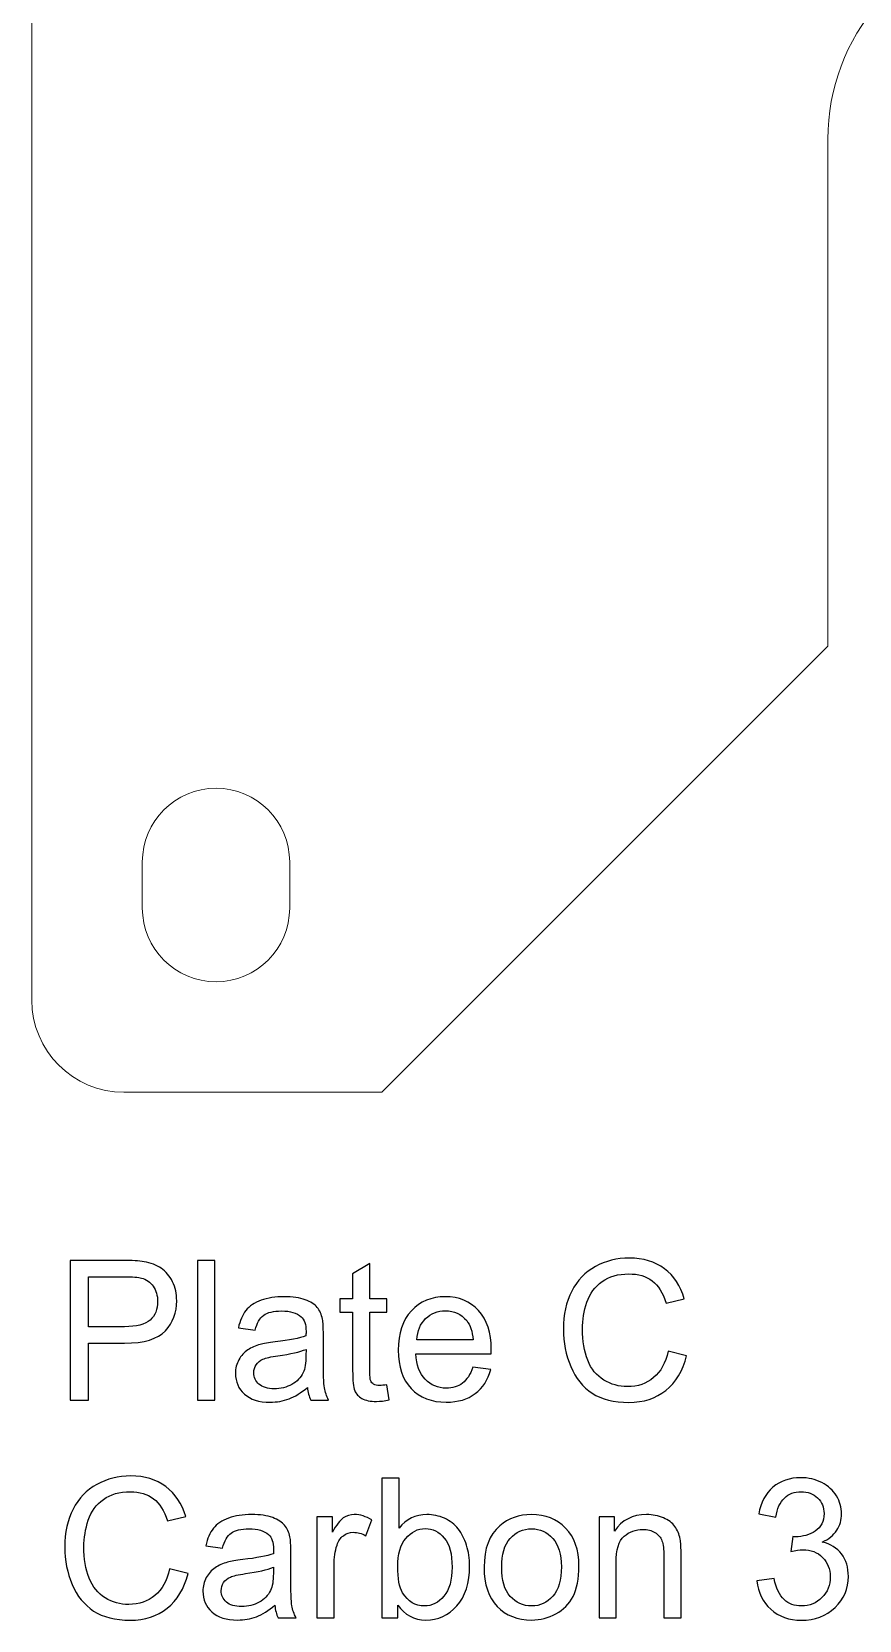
# Model space of a CAD drawing. Header units: millimetres. Extents: x -182 to 182, y -145 to 145.
# Drawn here: x -181.69 to -163.72, y -144.33 to -109.84 of the extents above; entities that cross this region are included whole.
import ezdxf

# ---------------------------------------------------------------- set-up
doc = ezdxf.new("R2010")
doc.units = ezdxf.units.MM
doc.header["$MEASUREMENT"] = 0
doc.layers.add('layer 1', color=7, linetype='Continuous')

msp = doc.modelspace()

# ---------------------------------------------------------------- linework, layer by layer
at = {"layer": 'layer 1', "color": 7, "lineweight": 9}
for points, knots in [([(-143.6871, -40.4787), (-143.6871, -70.6088), (-143.6871, -100.7388), (-143.6871, -130.8689), (-143.6871, -130.8689), (-143.6871, -131.9689), (-144.5871, -132.8689), (-145.6871, -132.8689), (-145.6871, -132.8689), (-145.6871, -132.8689), (-151.2871, -132.8689), (-151.2871, -132.8689), (-151.2871, -132.8689), (-151.2871, -132.8689), (-155.4037, -128.7523), (-155.4037, -128.7523), (-155.4037, -128.7523), (-155.4037, -128.7523), (-155.4037, -112.1743), (-155.4037, -112.1743), (-155.4037, -112.1743), (-155.4037, -112.1743), (-155.4041, -112.1743), (-155.4041, -112.1743), (-155.4041, -112.1743), (-155.4044, -111.9676), (-155.4185, -111.7586), (-155.4481, -111.5481), (-155.4481, -111.5481), (-155.7939, -109.0874), (-158.0691, -107.3728), (-160.5298, -107.7187), (-160.5298, -107.7187), (-162.78, -108.0349), (-164.4059, -109.9648), (-164.4032, -112.1743), (-164.4032, -112.1743), (-164.4032, -112.1743), (-164.4037, -112.1743), (-164.4037, -112.1743), (-164.4037, -112.1743), (-164.4037, -112.1743), (-164.4037, -123.1855), (-164.4037, -123.1855), (-164.4037, -123.1855), (-164.4037, -123.1855), (-174.0871, -132.8689), (-174.0871, -132.8689), (-174.0871, -132.8689), (-174.0871, -132.8689), (-179.6871, -132.8689), (-179.6871, -132.8689), (-179.6871, -132.8689), (-180.7871, -132.8689), (-181.6871, -131.9689), (-181.6871, -130.8689), (-181.6871, -130.8689), (-181.6871, -94.2441), (-181.6871, -57.6193), (-181.6871, -20.9945), (-181.6871, -20.9945), (-181.6871, -20.9945), (-178.086, -17.3934), (-178.086, -17.3934), (-178.086, -17.3934), (-177.7258, -17.0331), (-177.3312, -16.7072), (-176.9079, -16.4206), (-176.9079, -16.4206), (-175.9482, -17.3245), (-174.6019, -17.8007), (-173.1948, -17.603), (-173.1948, -17.603), (-171.7871, -17.4051), (-170.624, -16.5757), (-169.9507, -15.4415), (-169.9507, -15.4415), (-168.7384, -15.8361), (-167.6532, -16.5126), (-166.7724, -17.3934), (-166.7724, -17.3934), (-166.7724, -17.3934), (-143.6871, -40.4787), (-143.6871, -40.4787)], [0, 0, 0, 0, 0.0454545, 0.0454545, 0.0454545, 0.0454545, 0.0909091, 0.0909091, 0.0909091, 0.0909091, 0.1363636, 0.1363636, 0.1363636, 0.1363636, 0.1818182, 0.1818182, 0.1818182, 0.1818182, 0.2272727, 0.2272727, 0.2272727, 0.2272727, 0.2727273, 0.2727273, 0.2727273, 0.2727273, 0.3181818, 0.3181818, 0.3181818, 0.3181818, 0.3636364, 0.3636364, 0.3636364, 0.3636364, 0.4090909, 0.4090909, 0.4090909, 0.4090909, 0.4545455, 0.4545455, 0.4545455, 0.4545455, 0.5, 0.5, 0.5, 0.5, 0.5454545, 0.5454545, 0.5454545, 0.5454545, 0.5909091, 0.5909091, 0.5909091, 0.5909091, 0.6363636, 0.6363636, 0.6363636, 0.6363636, 0.6818182, 0.6818182, 0.6818182, 0.6818182, 0.7272727, 0.7272727, 0.7272727, 0.7272727, 0.7727273, 0.7727273, 0.7727273, 0.7727273, 0.8181818, 0.8181818, 0.8181818, 0.8181818, 0.8636364, 0.8636364, 0.8636364, 0.8636364, 0.9090909, 0.9090909, 0.9090909, 0.9090909, 1, 1, 1, 1]), ([(-177.6871, -126.2689), (-176.8035, -126.2689), (-176.0871, -126.9853), (-176.0871, -127.8689), (-176.0871, -127.8689), (-176.0871, -127.8689), (-176.0871, -127.8771), (-176.0871, -127.8771), (-176.0871, -127.8771), (-176.0871, -127.8771), (-176.0871, -128.8607), (-176.0871, -128.8607), (-176.0871, -128.8607), (-176.0871, -128.8607), (-176.0871, -128.8689), (-176.0871, -128.8689), (-176.0871, -128.8689), (-176.0871, -129.7525), (-176.8035, -130.4689), (-177.6871, -130.4689), (-177.6871, -130.4689), (-178.5707, -130.4689), (-179.2871, -129.7525), (-179.2871, -128.8689), (-179.2871, -128.8689), (-179.2871, -128.8689), (-179.2871, -128.8607), (-179.2871, -128.8607), (-179.2871, -128.8607), (-179.2871, -128.8607), (-179.2871, -127.8771), (-179.2871, -127.8771), (-179.2871, -127.8771), (-179.2871, -127.8771), (-179.2871, -127.8689), (-179.2871, -127.8689), (-179.2871, -127.8689), (-179.2871, -126.9853), (-178.5707, -126.2689), (-177.6871, -126.2689)], [0, 0, 0, 0, 0.0909091, 0.0909091, 0.0909091, 0.0909091, 0.1818182, 0.1818182, 0.1818182, 0.1818182, 0.2727273, 0.2727273, 0.2727273, 0.2727273, 0.3636364, 0.3636364, 0.3636364, 0.3636364, 0.4545455, 0.4545455, 0.4545455, 0.4545455, 0.5454545, 0.5454545, 0.5454545, 0.5454545, 0.6363636, 0.6363636, 0.6363636, 0.6363636, 0.7272727, 0.7272727, 0.7272727, 0.7272727, 0.8181818, 0.8181818, 0.8181818, 0.8181818, 1, 1, 1, 1])]:
    msp.add_open_spline(points, degree=3, knots=knots, dxfattribs=at)
at = {"layer": 'layer 1', "color": 242}
for points, knots in [([(-180.8557, -139.5507), (-180.8557, -139.5507), (-180.8557, -136.5197), (-180.8557, -136.5197), (-180.8557, -136.5197), (-180.8557, -136.5197), (-179.7113, -136.5197), (-179.7113, -136.5197), (-179.7113, -136.5197), (-179.5103, -136.5197), (-179.3564, -136.5295), (-179.2499, -136.5486), (-179.2499, -136.5486), (-179.101, -136.5733), (-178.9762, -136.6206), (-178.8753, -136.6897), (-178.8753, -136.6897), (-178.7744, -136.7595), (-178.6932, -136.8569), (-178.6318, -136.9818), (-178.6318, -136.9818), (-178.5705, -137.1067), (-178.5401, -137.2443), (-178.5401, -137.3945), (-178.5401, -137.3945), (-178.5401, -137.6514), (-178.622, -137.8694), (-178.7864, -138.0472), (-178.7864, -138.0472), (-178.95, -138.2257), (-179.2471, -138.3146), (-179.6761, -138.3146), (-179.6761, -138.3146), (-179.6761, -138.3146), (-180.4536, -138.3146), (-180.4536, -138.3146), (-180.4536, -138.3146), (-180.4536, -138.3146), (-180.4536, -139.5507), (-180.4536, -139.5507), (-180.4536, -139.5507), (-180.4536, -139.5507), (-180.8557, -139.5507), (-180.8557, -139.5507)], [0, 0, 0, 0, 0.0833333, 0.0833333, 0.0833333, 0.0833333, 0.1666667, 0.1666667, 0.1666667, 0.1666667, 0.25, 0.25, 0.25, 0.25, 0.3333333, 0.3333333, 0.3333333, 0.3333333, 0.4166667, 0.4166667, 0.4166667, 0.4166667, 0.5, 0.5, 0.5, 0.5, 0.5833333, 0.5833333, 0.5833333, 0.5833333, 0.6666667, 0.6666667, 0.6666667, 0.6666667, 0.75, 0.75, 0.75, 0.75, 0.8333333, 0.8333333, 0.8333333, 0.8333333, 1, 1, 1, 1]), ([(-178.0872, -139.5507), (-178.0872, -139.5507), (-178.0872, -136.5197), (-178.0872, -136.5197), (-178.0872, -136.5197), (-178.0872, -136.5197), (-177.7146, -136.5197), (-177.7146, -136.5197), (-177.7146, -136.5197), (-177.7146, -136.5197), (-177.7146, -139.5507), (-177.7146, -139.5507), (-177.7146, -139.5507), (-177.7146, -139.5507), (-178.0872, -139.5507), (-178.0872, -139.5507)], [0, 0, 0, 0, 0.2, 0.2, 0.2, 0.2, 0.4, 0.4, 0.4, 0.4, 0.6, 0.6, 0.6, 0.6, 1, 1, 1, 1]), ([(-167.8715, -138.4874), (-167.8715, -138.4874), (-167.4693, -138.589), (-167.4693, -138.589), (-167.4693, -138.589), (-167.5532, -138.9185), (-167.7042, -139.169), (-167.9223, -139.3419), (-167.9223, -139.3419), (-168.1403, -139.5147), (-168.407, -139.6015), (-168.7223, -139.6015), (-168.7223, -139.6015), (-169.0483, -139.6015), (-169.3136, -139.5352), (-169.5182, -139.4018), (-169.5182, -139.4018), (-169.7228, -139.2692), (-169.878, -139.0766), (-169.9846, -138.8247), (-169.9846, -138.8247), (-170.0911, -138.5721), (-170.1447, -138.3019), (-170.1447, -138.0126), (-170.1447, -138.0126), (-170.1447, -137.6972), (-170.0848, -137.4221), (-169.9641, -137.1871), (-169.9641, -137.1871), (-169.8435, -136.9522), (-169.672, -136.7737), (-169.4498, -136.6516), (-169.4498, -136.6516), (-169.2275, -136.5295), (-168.9827, -136.4689), (-168.716, -136.4689), (-168.716, -136.4689), (-168.4126, -136.4689), (-168.1579, -136.5458), (-167.9519, -136.7003), (-167.9519, -136.7003), (-167.7452, -136.8548), (-167.6012, -137.0714), (-167.5201, -137.3508), (-167.5201, -137.3508), (-167.5201, -137.3508), (-167.9138, -137.4439), (-167.9138, -137.4439), (-167.9138, -137.4439), (-167.9836, -137.2238), (-168.0859, -137.0629), (-168.2193, -136.9627), (-168.2193, -136.9627), (-168.3526, -136.8618), (-168.5206, -136.8118), (-168.7231, -136.8118), (-168.7231, -136.8118), (-168.9552, -136.8118), (-169.1499, -136.8675), (-169.3058, -136.979), (-169.3058, -136.979), (-169.4618, -137.0904), (-169.5718, -137.2407), (-169.6346, -137.4284), (-169.6346, -137.4284), (-169.6981, -137.6168), (-169.7299, -137.8108), (-169.7299, -138.0105), (-169.7299, -138.0105), (-169.7299, -138.268), (-169.6925, -138.4931), (-169.6177, -138.685), (-169.6177, -138.685), (-169.5429, -138.8776), (-169.4265, -139.0208), (-169.2684, -139.1161), (-169.2684, -139.1161), (-169.1104, -139.2113), (-168.9397, -139.2586), (-168.7555, -139.2586), (-168.7555, -139.2586), (-168.5311, -139.2586), (-168.3421, -139.1937), (-168.1868, -139.0646), (-168.1868, -139.0646), (-168.0316, -138.9348), (-167.9265, -138.7428), (-167.8715, -138.4874)], [0, 0, 0, 0, 0.0434783, 0.0434783, 0.0434783, 0.0434783, 0.0869565, 0.0869565, 0.0869565, 0.0869565, 0.1304348, 0.1304348, 0.1304348, 0.1304348, 0.173913, 0.173913, 0.173913, 0.173913, 0.2173913, 0.2173913, 0.2173913, 0.2173913, 0.2608696, 0.2608696, 0.2608696, 0.2608696, 0.3043478, 0.3043478, 0.3043478, 0.3043478, 0.3478261, 0.3478261, 0.3478261, 0.3478261, 0.3913043, 0.3913043, 0.3913043, 0.3913043, 0.4347826, 0.4347826, 0.4347826, 0.4347826, 0.4782609, 0.4782609, 0.4782609, 0.4782609, 0.5217391, 0.5217391, 0.5217391, 0.5217391, 0.5652174, 0.5652174, 0.5652174, 0.5652174, 0.6086957, 0.6086957, 0.6086957, 0.6086957, 0.6521739, 0.6521739, 0.6521739, 0.6521739, 0.6956522, 0.6956522, 0.6956522, 0.6956522, 0.7391304, 0.7391304, 0.7391304, 0.7391304, 0.7826087, 0.7826087, 0.7826087, 0.7826087, 0.826087, 0.826087, 0.826087, 0.826087, 0.8695652, 0.8695652, 0.8695652, 0.8695652, 0.9130435, 0.9130435, 0.9130435, 0.9130435, 1, 1, 1, 1]), ([(-180.4536, -137.959), (-180.4536, -137.959), (-179.6704, -137.959), (-179.6704, -137.959), (-179.6704, -137.959), (-179.4108, -137.959), (-179.2273, -137.911), (-179.118, -137.8143), (-179.118, -137.8143), (-179.0093, -137.7177), (-178.955, -137.5822), (-178.955, -137.4065), (-178.955, -137.4065), (-178.955, -137.2802), (-178.9867, -137.1716), (-179.0509, -137.0813), (-179.0509, -137.0813), (-179.1151, -136.991), (-179.1998, -136.931), (-179.3042, -136.9021), (-179.3042, -136.9021), (-179.372, -136.8844), (-179.4968, -136.8753), (-179.6782, -136.8753), (-179.6782, -136.8753), (-179.6782, -136.8753), (-180.4536, -136.8753), (-180.4536, -136.8753), (-180.4536, -136.8753), (-180.4536, -136.8753), (-180.4536, -137.959), (-180.4536, -137.959)], [0, 0, 0, 0, 0.1111111, 0.1111111, 0.1111111, 0.1111111, 0.2222222, 0.2222222, 0.2222222, 0.2222222, 0.3333333, 0.3333333, 0.3333333, 0.3333333, 0.4444444, 0.4444444, 0.4444444, 0.4444444, 0.5555556, 0.5555556, 0.5555556, 0.5555556, 0.6666667, 0.6666667, 0.6666667, 0.6666667, 0.7777778, 0.7777778, 0.7777778, 0.7777778, 1, 1, 1, 1]), ([(-173.9752, -139.2184), (-173.9752, -139.2184), (-173.9244, -139.5472), (-173.9244, -139.5472), (-173.9244, -139.5472), (-174.0289, -139.569), (-174.1227, -139.5803), (-174.2045, -139.5803), (-174.2045, -139.5803), (-174.3393, -139.5803), (-174.4437, -139.5592), (-174.5185, -139.5161), (-174.5185, -139.5161), (-174.5926, -139.4731), (-174.6448, -139.4174), (-174.6751, -139.3475), (-174.6751, -139.3475), (-174.7055, -139.2777), (-174.7203, -139.1309), (-174.7203, -138.9072), (-174.7203, -138.9072), (-174.7203, -138.9072), (-174.7203, -137.6415), (-174.7203, -137.6415), (-174.7203, -137.6415), (-174.7203, -137.6415), (-174.9955, -137.6415), (-174.9955, -137.6415), (-174.9955, -137.6415), (-174.9955, -137.6415), (-174.9955, -137.3536), (-174.9955, -137.3536), (-174.9955, -137.3536), (-174.9955, -137.3536), (-174.7203, -137.3536), (-174.7203, -137.3536), (-174.7203, -137.3536), (-174.7203, -137.3536), (-174.7203, -136.8103), (-174.7203, -136.8103), (-174.7203, -136.8103), (-174.7203, -136.8103), (-174.3478, -136.5867), (-174.3478, -136.5867), (-174.3478, -136.5867), (-174.3478, -136.5867), (-174.3478, -137.3536), (-174.3478, -137.3536), (-174.3478, -137.3536), (-174.3478, -137.3536), (-173.9752, -137.3536), (-173.9752, -137.3536), (-173.9752, -137.3536), (-173.9752, -137.3536), (-173.9752, -137.6415), (-173.9752, -137.6415), (-173.9752, -137.6415), (-173.9752, -137.6415), (-174.3478, -137.6415), (-174.3478, -137.6415), (-174.3478, -137.6415), (-174.3478, -137.6415), (-174.3478, -138.9284), (-174.3478, -138.9284), (-174.3478, -138.9284), (-174.3478, -139.0349), (-174.3414, -139.1034), (-174.328, -139.1337), (-174.328, -139.1337), (-174.3153, -139.1641), (-174.2942, -139.188), (-174.2645, -139.2064), (-174.2645, -139.2064), (-174.2349, -139.224), (-174.1926, -139.2332), (-174.1375, -139.2332), (-174.1375, -139.2332), (-174.0966, -139.2332), (-174.0423, -139.2283), (-173.9752, -139.2184)], [0, 0, 0, 0, 0.047619, 0.047619, 0.047619, 0.047619, 0.0952381, 0.0952381, 0.0952381, 0.0952381, 0.1428571, 0.1428571, 0.1428571, 0.1428571, 0.1904762, 0.1904762, 0.1904762, 0.1904762, 0.2380952, 0.2380952, 0.2380952, 0.2380952, 0.2857143, 0.2857143, 0.2857143, 0.2857143, 0.3333333, 0.3333333, 0.3333333, 0.3333333, 0.3809524, 0.3809524, 0.3809524, 0.3809524, 0.4285714, 0.4285714, 0.4285714, 0.4285714, 0.4761905, 0.4761905, 0.4761905, 0.4761905, 0.5238095, 0.5238095, 0.5238095, 0.5238095, 0.5714286, 0.5714286, 0.5714286, 0.5714286, 0.6190476, 0.6190476, 0.6190476, 0.6190476, 0.6666667, 0.6666667, 0.6666667, 0.6666667, 0.7142857, 0.7142857, 0.7142857, 0.7142857, 0.7619048, 0.7619048, 0.7619048, 0.7619048, 0.8095238, 0.8095238, 0.8095238, 0.8095238, 0.8571429, 0.8571429, 0.8571429, 0.8571429, 0.9047619, 0.9047619, 0.9047619, 0.9047619, 1, 1, 1, 1]), ([(-175.7031, -139.2755), (-175.8414, -139.3934), (-175.9748, -139.4759), (-176.1025, -139.5246), (-176.1025, -139.5246), (-176.2302, -139.5733), (-176.367, -139.5973), (-176.5138, -139.5973), (-176.5138, -139.5973), (-176.7551, -139.5973), (-176.9406, -139.5387), (-177.0705, -139.4209), (-177.0705, -139.4209), (-177.2003, -139.3038), (-177.2652, -139.1535), (-177.2652, -138.9707), (-177.2652, -138.9707), (-177.2652, -138.8635), (-177.2405, -138.7654), (-177.1918, -138.6765), (-177.1918, -138.6765), (-177.1424, -138.5876), (-177.0782, -138.5171), (-176.9992, -138.4634), (-176.9992, -138.4634), (-176.9195, -138.4098), (-176.8306, -138.3689), (-176.7311, -138.3414), (-176.7311, -138.3414), (-176.6577, -138.3223), (-176.547, -138.304), (-176.3995, -138.2856), (-176.3995, -138.2856), (-176.0989, -138.2504), (-175.8767, -138.2073), (-175.7349, -138.1579), (-175.7349, -138.1579), (-175.7335, -138.1071), (-175.7327, -138.0747), (-175.7327, -138.0613), (-175.7327, -138.0613), (-175.7327, -137.9103), (-175.768, -137.8038), (-175.8386, -137.7417), (-175.8386, -137.7417), (-175.9338, -137.6577), (-176.0756, -137.6161), (-176.2633, -137.6161), (-176.2633, -137.6161), (-176.439, -137.6161), (-176.5688, -137.6471), (-176.6521, -137.7085), (-176.6521, -137.7085), (-176.736, -137.7699), (-176.7974, -137.8785), (-176.8376, -138.0352), (-176.8376, -138.0352), (-176.8376, -138.0352), (-177.2017, -137.9844), (-177.2017, -137.9844), (-177.2017, -137.9844), (-177.1685, -137.8285), (-177.1142, -137.7022), (-177.038, -137.6062), (-177.038, -137.6062), (-176.9618, -137.5102), (-176.8517, -137.4369), (-176.7078, -137.3847), (-176.7078, -137.3847), (-176.5646, -137.3332), (-176.3974, -137.3071), (-176.2083, -137.3071), (-176.2083, -137.3071), (-176.0206, -137.3071), (-175.8675, -137.3289), (-175.7497, -137.3734), (-175.7497, -137.3734), (-175.6326, -137.4178), (-175.5458, -137.4729), (-175.4907, -137.5399), (-175.4907, -137.5399), (-175.4357, -137.6069), (-175.3969, -137.6916), (-175.3743, -137.7939), (-175.3743, -137.7939), (-175.3623, -137.8574), (-175.356, -137.9717), (-175.356, -138.1361), (-175.356, -138.1361), (-175.356, -138.1361), (-175.356, -138.63), (-175.356, -138.63), (-175.356, -138.63), (-175.356, -138.975), (-175.3482, -139.193), (-175.3327, -139.2854), (-175.3327, -139.2854), (-175.3179, -139.3778), (-175.2868, -139.466), (-175.2417, -139.5507), (-175.2417, -139.5507), (-175.2417, -139.5507), (-175.6311, -139.5507), (-175.6311, -139.5507), (-175.6311, -139.5507), (-175.6685, -139.4724), (-175.6925, -139.3807), (-175.7031, -139.2755)], [0, 0, 0, 0, 0.0357143, 0.0357143, 0.0357143, 0.0357143, 0.0714286, 0.0714286, 0.0714286, 0.0714286, 0.1071429, 0.1071429, 0.1071429, 0.1071429, 0.1428571, 0.1428571, 0.1428571, 0.1428571, 0.1785714, 0.1785714, 0.1785714, 0.1785714, 0.2142857, 0.2142857, 0.2142857, 0.2142857, 0.25, 0.25, 0.25, 0.25, 0.2857143, 0.2857143, 0.2857143, 0.2857143, 0.3214286, 0.3214286, 0.3214286, 0.3214286, 0.3571429, 0.3571429, 0.3571429, 0.3571429, 0.3928571, 0.3928571, 0.3928571, 0.3928571, 0.4285714, 0.4285714, 0.4285714, 0.4285714, 0.4642857, 0.4642857, 0.4642857, 0.4642857, 0.5, 0.5, 0.5, 0.5, 0.5357143, 0.5357143, 0.5357143, 0.5357143, 0.5714286, 0.5714286, 0.5714286, 0.5714286, 0.6071429, 0.6071429, 0.6071429, 0.6071429, 0.6428571, 0.6428571, 0.6428571, 0.6428571, 0.6785714, 0.6785714, 0.6785714, 0.6785714, 0.7142857, 0.7142857, 0.7142857, 0.7142857, 0.75, 0.75, 0.75, 0.75, 0.7857143, 0.7857143, 0.7857143, 0.7857143, 0.8214286, 0.8214286, 0.8214286, 0.8214286, 0.8571429, 0.8571429, 0.8571429, 0.8571429, 0.8928571, 0.8928571, 0.8928571, 0.8928571, 0.9285714, 0.9285714, 0.9285714, 0.9285714, 1, 1, 1, 1]), ([(-172.109, -138.8395), (-172.109, -138.8395), (-171.7238, -138.8903), (-171.7238, -138.8903), (-171.7238, -138.8903), (-171.7838, -139.114), (-171.8959, -139.2882), (-172.0596, -139.4117), (-172.0596, -139.4117), (-172.2233, -139.5352), (-172.4322, -139.5973), (-172.6869, -139.5973), (-172.6869, -139.5973), (-173.0072, -139.5973), (-173.2612, -139.4985), (-173.4489, -139.3009), (-173.4489, -139.3009), (-173.6365, -139.1041), (-173.7304, -138.8268), (-173.7304, -138.4705), (-173.7304, -138.4705), (-173.7304, -138.1022), (-173.6358, -137.8158), (-173.446, -137.6126), (-173.446, -137.6126), (-173.2562, -137.4087), (-173.01, -137.3071), (-172.7073, -137.3071), (-172.7073, -137.3071), (-172.4145, -137.3071), (-172.1753, -137.4065), (-171.9898, -137.6062), (-171.9898, -137.6062), (-171.8042, -137.8059), (-171.7111, -138.0867), (-171.7111, -138.4486), (-171.7111, -138.4486), (-171.7111, -138.4705), (-171.7118, -138.5037), (-171.7132, -138.5474), (-171.7132, -138.5474), (-171.7132, -138.5474), (-173.3494, -138.5474), (-173.3494, -138.5474), (-173.3494, -138.5474), (-173.3353, -138.788), (-173.2675, -138.9729), (-173.1448, -139.1006), (-173.1448, -139.1006), (-173.0227, -139.2283), (-172.8696, -139.2925), (-172.6869, -139.2925), (-172.6869, -139.2925), (-172.5507, -139.2925), (-172.4343, -139.2565), (-172.3383, -139.1845), (-172.3383, -139.1845), (-172.2417, -139.1126), (-172.1655, -138.9975), (-172.109, -138.8395)], [0, 0, 0, 0, 0.0625, 0.0625, 0.0625, 0.0625, 0.125, 0.125, 0.125, 0.125, 0.1875, 0.1875, 0.1875, 0.1875, 0.25, 0.25, 0.25, 0.25, 0.3125, 0.3125, 0.3125, 0.3125, 0.375, 0.375, 0.375, 0.375, 0.4375, 0.4375, 0.4375, 0.4375, 0.5, 0.5, 0.5, 0.5, 0.5625, 0.5625, 0.5625, 0.5625, 0.625, 0.625, 0.625, 0.625, 0.6875, 0.6875, 0.6875, 0.6875, 0.75, 0.75, 0.75, 0.75, 0.8125, 0.8125, 0.8125, 0.8125, 0.875, 0.875, 0.875, 0.875, 1, 1, 1, 1]), ([(-173.3282, -138.2426), (-173.3282, -138.2426), (-172.1048, -138.2426), (-172.1048, -138.2426), (-172.1048, -138.2426), (-172.121, -138.0578), (-172.1683, -137.9195), (-172.2452, -137.827), (-172.2452, -137.827), (-172.363, -137.6838), (-172.5168, -137.6118), (-172.7052, -137.6118), (-172.7052, -137.6118), (-172.8759, -137.6118), (-173.0192, -137.669), (-173.1356, -137.7833), (-173.1356, -137.7833), (-173.2513, -137.8976), (-173.3155, -138.0507), (-173.3282, -138.2426)], [0, 0, 0, 0, 0.1666667, 0.1666667, 0.1666667, 0.1666667, 0.3333333, 0.3333333, 0.3333333, 0.3333333, 0.5, 0.5, 0.5, 0.5, 0.6666667, 0.6666667, 0.6666667, 0.6666667, 1, 1, 1, 1]), ([(-175.7327, -138.45), (-175.8682, -138.5051), (-176.0714, -138.5516), (-176.3423, -138.5897), (-176.3423, -138.5897), (-176.4962, -138.6116), (-176.6048, -138.6363), (-176.6683, -138.6638), (-176.6683, -138.6638), (-176.7318, -138.6913), (-176.7805, -138.7316), (-176.8151, -138.7838), (-176.8151, -138.7838), (-176.8496, -138.8367), (-176.8673, -138.8952), (-176.8673, -138.9602), (-176.8673, -138.9602), (-176.8673, -139.0582), (-176.8299, -139.1408), (-176.7544, -139.2064), (-176.7544, -139.2064), (-176.6789, -139.272), (-176.5688, -139.3052), (-176.4242, -139.3052), (-176.4242, -139.3052), (-176.281, -139.3052), (-176.1533, -139.2741), (-176.0411, -139.2113), (-176.0411, -139.2113), (-175.9296, -139.1492), (-175.847, -139.0639), (-175.7948, -138.9559), (-175.7948, -138.9559), (-175.7546, -138.872), (-175.7349, -138.7485), (-175.7349, -138.5855), (-175.7349, -138.5855), (-175.7349, -138.5855), (-175.7327, -138.45), (-175.7327, -138.45)], [0, 0, 0, 0, 0.0909091, 0.0909091, 0.0909091, 0.0909091, 0.1818182, 0.1818182, 0.1818182, 0.1818182, 0.2727273, 0.2727273, 0.2727273, 0.2727273, 0.3636364, 0.3636364, 0.3636364, 0.3636364, 0.4545455, 0.4545455, 0.4545455, 0.4545455, 0.5454545, 0.5454545, 0.5454545, 0.5454545, 0.6363636, 0.6363636, 0.6363636, 0.6363636, 0.7272727, 0.7272727, 0.7272727, 0.7272727, 0.8181818, 0.8181818, 0.8181818, 0.8181818, 1, 1, 1, 1]), ([(-178.6968, -143.2167), (-178.6968, -143.2167), (-178.2946, -143.3183), (-178.2946, -143.3183), (-178.2946, -143.3183), (-178.3785, -143.6478), (-178.5295, -143.8983), (-178.7476, -144.0712), (-178.7476, -144.0712), (-178.9656, -144.244), (-179.2323, -144.3308), (-179.5476, -144.3308), (-179.5476, -144.3308), (-179.8736, -144.3308), (-180.1389, -144.2645), (-180.3435, -144.1311), (-180.3435, -144.1311), (-180.5481, -143.9985), (-180.7033, -143.8059), (-180.8099, -143.554), (-180.8099, -143.554), (-180.9164, -143.3014), (-180.97, -143.0312), (-180.97, -142.7419), (-180.97, -142.7419), (-180.97, -142.4265), (-180.9101, -142.1514), (-180.7894, -141.9164), (-180.7894, -141.9164), (-180.6688, -141.6815), (-180.4973, -141.503), (-180.2751, -141.3809), (-180.2751, -141.3809), (-180.0528, -141.2588), (-179.808, -141.1982), (-179.5413, -141.1982), (-179.5413, -141.1982), (-179.2379, -141.1982), (-178.9832, -141.2751), (-178.7772, -141.4296), (-178.7772, -141.4296), (-178.5705, -141.5841), (-178.4265, -141.8007), (-178.3454, -142.0801), (-178.3454, -142.0801), (-178.3454, -142.0801), (-178.7391, -142.1732), (-178.7391, -142.1732), (-178.7391, -142.1732), (-178.8089, -141.9531), (-178.9112, -141.7922), (-179.0446, -141.692), (-179.0446, -141.692), (-179.1779, -141.5911), (-179.3459, -141.5411), (-179.5484, -141.5411), (-179.5484, -141.5411), (-179.7805, -141.5411), (-179.9752, -141.5968), (-180.1311, -141.7083), (-180.1311, -141.7083), (-180.2871, -141.8197), (-180.3971, -141.97), (-180.4599, -142.1577), (-180.4599, -142.1577), (-180.5234, -142.3461), (-180.5552, -142.5401), (-180.5552, -142.7398), (-180.5552, -142.7398), (-180.5552, -142.9973), (-180.5178, -143.2224), (-180.443, -143.4143), (-180.443, -143.4143), (-180.3682, -143.6069), (-180.2518, -143.7501), (-180.0937, -143.8454), (-180.0937, -143.8454), (-179.9357, -143.9406), (-179.765, -143.9879), (-179.5808, -143.9879), (-179.5808, -143.9879), (-179.3564, -143.9879), (-179.1674, -143.923), (-179.0121, -143.7939), (-179.0121, -143.7939), (-178.8569, -143.6641), (-178.7518, -143.4721), (-178.6968, -143.2167)], [0, 0, 0, 0, 0.0434783, 0.0434783, 0.0434783, 0.0434783, 0.0869565, 0.0869565, 0.0869565, 0.0869565, 0.1304348, 0.1304348, 0.1304348, 0.1304348, 0.173913, 0.173913, 0.173913, 0.173913, 0.2173913, 0.2173913, 0.2173913, 0.2173913, 0.2608696, 0.2608696, 0.2608696, 0.2608696, 0.3043478, 0.3043478, 0.3043478, 0.3043478, 0.3478261, 0.3478261, 0.3478261, 0.3478261, 0.3913043, 0.3913043, 0.3913043, 0.3913043, 0.4347826, 0.4347826, 0.4347826, 0.4347826, 0.4782609, 0.4782609, 0.4782609, 0.4782609, 0.5217391, 0.5217391, 0.5217391, 0.5217391, 0.5652174, 0.5652174, 0.5652174, 0.5652174, 0.6086957, 0.6086957, 0.6086957, 0.6086957, 0.6521739, 0.6521739, 0.6521739, 0.6521739, 0.6956522, 0.6956522, 0.6956522, 0.6956522, 0.7391304, 0.7391304, 0.7391304, 0.7391304, 0.7826087, 0.7826087, 0.7826087, 0.7826087, 0.826087, 0.826087, 0.826087, 0.826087, 0.8695652, 0.8695652, 0.8695652, 0.8695652, 0.9130435, 0.9130435, 0.9130435, 0.9130435, 1, 1, 1, 1]), ([(-173.7382, -144.28), (-173.7382, -144.28), (-174.0853, -144.28), (-174.0853, -144.28), (-174.0853, -144.28), (-174.0853, -144.28), (-174.0853, -141.249), (-174.0853, -141.249), (-174.0853, -141.249), (-174.0853, -141.249), (-173.7128, -141.249), (-173.7128, -141.249), (-173.7128, -141.249), (-173.7128, -141.249), (-173.7128, -142.3306), (-173.7128, -142.3306), (-173.7128, -142.3306), (-173.5555, -142.1344), (-173.3551, -142.0364), (-173.111, -142.0364), (-173.111, -142.0364), (-172.9762, -142.0364), (-172.8478, -142.0632), (-172.7272, -142.1175), (-172.7272, -142.1175), (-172.6065, -142.1718), (-172.5077, -142.2487), (-172.4294, -142.3468), (-172.4294, -142.3468), (-172.3518, -142.4456), (-172.2904, -142.5641), (-172.2467, -142.7031), (-172.2467, -142.7031), (-172.2022, -142.8414), (-172.1804, -142.9903), (-172.1804, -143.1483), (-172.1804, -143.1483), (-172.1804, -143.5237), (-172.2735, -143.8143), (-172.459, -144.0189), (-172.459, -144.0189), (-172.6453, -144.2243), (-172.8683, -144.3266), (-173.1286, -144.3266), (-173.1286, -144.3266), (-173.3875, -144.3266), (-173.5907, -144.2186), (-173.7382, -144.0034), (-173.7382, -144.0034), (-173.7382, -144.0034), (-173.7382, -144.28), (-173.7382, -144.28)], [0, 0, 0, 0, 0.0714286, 0.0714286, 0.0714286, 0.0714286, 0.1428571, 0.1428571, 0.1428571, 0.1428571, 0.2142857, 0.2142857, 0.2142857, 0.2142857, 0.2857143, 0.2857143, 0.2857143, 0.2857143, 0.3571429, 0.3571429, 0.3571429, 0.3571429, 0.4285714, 0.4285714, 0.4285714, 0.4285714, 0.5, 0.5, 0.5, 0.5, 0.5714286, 0.5714286, 0.5714286, 0.5714286, 0.6428571, 0.6428571, 0.6428571, 0.6428571, 0.7142857, 0.7142857, 0.7142857, 0.7142857, 0.7857143, 0.7857143, 0.7857143, 0.7857143, 0.8571429, 0.8571429, 0.8571429, 0.8571429, 1, 1, 1, 1]), ([(-165.9433, -143.4757), (-165.9433, -143.4757), (-165.5708, -143.4249), (-165.5708, -143.4249), (-165.5708, -143.4249), (-165.5277, -143.6365), (-165.4558, -143.7889), (-165.3535, -143.8821), (-165.3535, -143.8821), (-165.2512, -143.9752), (-165.1256, -144.0218), (-164.9767, -144.0218), (-164.9767, -144.0218), (-164.8003, -144.0218), (-164.6514, -143.9611), (-164.5315, -143.8397), (-164.5315, -143.8397), (-164.4116, -143.7184), (-164.3516, -143.5681), (-164.3516, -143.3889), (-164.3516, -143.3889), (-164.3516, -143.2181), (-164.4073, -143.077), (-164.5195, -142.9656), (-164.5195, -142.9656), (-164.631, -142.8548), (-164.7728, -142.7991), (-164.9457, -142.7991), (-164.9457, -142.7991), (-165.0162, -142.7991), (-165.1037, -142.8132), (-165.2088, -142.8407), (-165.2088, -142.8407), (-165.2088, -142.8407), (-165.1672, -142.5147), (-165.1672, -142.5147), (-165.1672, -142.5147), (-165.1425, -142.5175), (-165.122, -142.5189), (-165.1072, -142.5189), (-165.1072, -142.5189), (-164.9478, -142.5189), (-164.8052, -142.4773), (-164.6775, -142.3948), (-164.6775, -142.3948), (-164.5505, -142.3122), (-164.487, -142.1852), (-164.487, -142.0138), (-164.487, -142.0138), (-164.487, -141.8776), (-164.5336, -141.7647), (-164.626, -141.6751), (-164.626, -141.6751), (-164.7185, -141.5855), (-164.8377, -141.5411), (-164.9838, -141.5411), (-164.9838, -141.5411), (-165.1291, -141.5411), (-165.2497, -141.5869), (-165.3464, -141.6786), (-165.3464, -141.6786), (-165.4431, -141.7704), (-165.5052, -141.9079), (-165.5327, -142.0914), (-165.5327, -142.0914), (-165.5327, -142.0914), (-165.9052, -142.0237), (-165.9052, -142.0237), (-165.9052, -142.0237), (-165.8593, -141.7739), (-165.7563, -141.5799), (-165.5948, -141.4423), (-165.5948, -141.4423), (-165.4339, -141.3047), (-165.2328, -141.2363), (-164.9929, -141.2363), (-164.9929, -141.2363), (-164.8278, -141.2363), (-164.6754, -141.2715), (-164.5364, -141.3428), (-164.5364, -141.3428), (-164.3967, -141.4134), (-164.2902, -141.51), (-164.2168, -141.6321), (-164.2168, -141.6321), (-164.1427, -141.7548), (-164.106, -141.8847), (-164.106, -142.0222), (-164.106, -142.0222), (-164.106, -142.1528), (-164.1413, -142.2713), (-164.2112, -142.3785), (-164.2112, -142.3785), (-164.2817, -142.4858), (-164.3862, -142.5712), (-164.5237, -142.6347), (-164.5237, -142.6347), (-164.3445, -142.6756), (-164.2055, -142.7617), (-164.106, -142.8922), (-164.106, -142.8922), (-164.0073, -143.022), (-163.9579, -143.1857), (-163.9579, -143.3811), (-163.9579, -143.3811), (-163.9579, -143.6457), (-164.0545, -143.8708), (-164.2472, -144.0549), (-164.2472, -144.0549), (-164.4405, -144.2391), (-164.6846, -144.3308), (-164.9795, -144.3308), (-164.9795, -144.3308), (-165.2455, -144.3308), (-165.4663, -144.2511), (-165.642, -144.0923), (-165.642, -144.0923), (-165.8184, -143.9336), (-165.9186, -143.7283), (-165.9433, -143.4757)], [0, 0, 0, 0, 0.0322581, 0.0322581, 0.0322581, 0.0322581, 0.0645161, 0.0645161, 0.0645161, 0.0645161, 0.0967742, 0.0967742, 0.0967742, 0.0967742, 0.1290323, 0.1290323, 0.1290323, 0.1290323, 0.1612903, 0.1612903, 0.1612903, 0.1612903, 0.1935484, 0.1935484, 0.1935484, 0.1935484, 0.2258065, 0.2258065, 0.2258065, 0.2258065, 0.2580645, 0.2580645, 0.2580645, 0.2580645, 0.2903226, 0.2903226, 0.2903226, 0.2903226, 0.3225806, 0.3225806, 0.3225806, 0.3225806, 0.3548387, 0.3548387, 0.3548387, 0.3548387, 0.3870968, 0.3870968, 0.3870968, 0.3870968, 0.4193548, 0.4193548, 0.4193548, 0.4193548, 0.4516129, 0.4516129, 0.4516129, 0.4516129, 0.483871, 0.483871, 0.483871, 0.483871, 0.516129, 0.516129, 0.516129, 0.516129, 0.5483871, 0.5483871, 0.5483871, 0.5483871, 0.5806452, 0.5806452, 0.5806452, 0.5806452, 0.6129032, 0.6129032, 0.6129032, 0.6129032, 0.6451613, 0.6451613, 0.6451613, 0.6451613, 0.6774194, 0.6774194, 0.6774194, 0.6774194, 0.7096774, 0.7096774, 0.7096774, 0.7096774, 0.7419355, 0.7419355, 0.7419355, 0.7419355, 0.7741935, 0.7741935, 0.7741935, 0.7741935, 0.8064516, 0.8064516, 0.8064516, 0.8064516, 0.8387097, 0.8387097, 0.8387097, 0.8387097, 0.8709677, 0.8709677, 0.8709677, 0.8709677, 0.9032258, 0.9032258, 0.9032258, 0.9032258, 0.9354839, 0.9354839, 0.9354839, 0.9354839, 1, 1, 1, 1]), ([(-176.4101, -144.0048), (-176.5484, -144.1227), (-176.6818, -144.2052), (-176.8095, -144.2539), (-176.8095, -144.2539), (-176.9372, -144.3026), (-177.074, -144.3266), (-177.2208, -144.3266), (-177.2208, -144.3266), (-177.4621, -144.3266), (-177.6476, -144.268), (-177.7775, -144.1502), (-177.7775, -144.1502), (-177.9073, -144.0331), (-177.9722, -143.8828), (-177.9722, -143.7), (-177.9722, -143.7), (-177.9722, -143.5928), (-177.9475, -143.4947), (-177.8988, -143.4058), (-177.8988, -143.4058), (-177.8494, -143.3169), (-177.7852, -143.2464), (-177.7062, -143.1927), (-177.7062, -143.1927), (-177.6265, -143.1391), (-177.5376, -143.0982), (-177.4381, -143.0707), (-177.4381, -143.0707), (-177.3647, -143.0516), (-177.254, -143.0333), (-177.1065, -143.0149), (-177.1065, -143.0149), (-176.8059, -142.9797), (-176.5837, -142.9366), (-176.4419, -142.8872), (-176.4419, -142.8872), (-176.4405, -142.8364), (-176.4397, -142.804), (-176.4397, -142.7906), (-176.4397, -142.7906), (-176.4397, -142.6396), (-176.475, -142.5331), (-176.5456, -142.471), (-176.5456, -142.471), (-176.6408, -142.387), (-176.7826, -142.3454), (-176.9703, -142.3454), (-176.9703, -142.3454), (-177.146, -142.3454), (-177.2758, -142.3764), (-177.3591, -142.4378), (-177.3591, -142.4378), (-177.443, -142.4992), (-177.5044, -142.6078), (-177.5446, -142.7645), (-177.5446, -142.7645), (-177.5446, -142.7645), (-177.9087, -142.7137), (-177.9087, -142.7137), (-177.9087, -142.7137), (-177.8755, -142.5578), (-177.8212, -142.4315), (-177.745, -142.3355), (-177.745, -142.3355), (-177.6688, -142.2395), (-177.5587, -142.1662), (-177.4148, -142.114), (-177.4148, -142.114), (-177.2716, -142.0625), (-177.1044, -142.0364), (-176.9153, -142.0364), (-176.9153, -142.0364), (-176.7276, -142.0364), (-176.5745, -142.0582), (-176.4567, -142.1027), (-176.4567, -142.1027), (-176.3396, -142.1471), (-176.2528, -142.2022), (-176.1977, -142.2692), (-176.1977, -142.2692), (-176.1427, -142.3362), (-176.1039, -142.4209), (-176.0813, -142.5232), (-176.0813, -142.5232), (-176.0693, -142.5867), (-176.063, -142.701), (-176.063, -142.8654), (-176.063, -142.8654), (-176.063, -142.8654), (-176.063, -143.3593), (-176.063, -143.3593), (-176.063, -143.3593), (-176.063, -143.7043), (-176.0552, -143.9223), (-176.0397, -144.0147), (-176.0397, -144.0147), (-176.0249, -144.1071), (-175.9938, -144.1953), (-175.9487, -144.28), (-175.9487, -144.28), (-175.9487, -144.28), (-176.3381, -144.28), (-176.3381, -144.28), (-176.3381, -144.28), (-176.3755, -144.2017), (-176.3995, -144.11), (-176.4101, -144.0048)], [0, 0, 0, 0, 0.0357143, 0.0357143, 0.0357143, 0.0357143, 0.0714286, 0.0714286, 0.0714286, 0.0714286, 0.1071429, 0.1071429, 0.1071429, 0.1071429, 0.1428571, 0.1428571, 0.1428571, 0.1428571, 0.1785714, 0.1785714, 0.1785714, 0.1785714, 0.2142857, 0.2142857, 0.2142857, 0.2142857, 0.25, 0.25, 0.25, 0.25, 0.2857143, 0.2857143, 0.2857143, 0.2857143, 0.3214286, 0.3214286, 0.3214286, 0.3214286, 0.3571429, 0.3571429, 0.3571429, 0.3571429, 0.3928571, 0.3928571, 0.3928571, 0.3928571, 0.4285714, 0.4285714, 0.4285714, 0.4285714, 0.4642857, 0.4642857, 0.4642857, 0.4642857, 0.5, 0.5, 0.5, 0.5, 0.5357143, 0.5357143, 0.5357143, 0.5357143, 0.5714286, 0.5714286, 0.5714286, 0.5714286, 0.6071429, 0.6071429, 0.6071429, 0.6071429, 0.6428571, 0.6428571, 0.6428571, 0.6428571, 0.6785714, 0.6785714, 0.6785714, 0.6785714, 0.7142857, 0.7142857, 0.7142857, 0.7142857, 0.75, 0.75, 0.75, 0.75, 0.7857143, 0.7857143, 0.7857143, 0.7857143, 0.8214286, 0.8214286, 0.8214286, 0.8214286, 0.8571429, 0.8571429, 0.8571429, 0.8571429, 0.8928571, 0.8928571, 0.8928571, 0.8928571, 0.9285714, 0.9285714, 0.9285714, 0.9285714, 1, 1, 1, 1]), ([(-175.495, -144.28), (-175.495, -144.28), (-175.495, -142.0829), (-175.495, -142.0829), (-175.495, -142.0829), (-175.495, -142.0829), (-175.1606, -142.0829), (-175.1606, -142.0829), (-175.1606, -142.0829), (-175.1606, -142.0829), (-175.1606, -142.4195), (-175.1606, -142.4195), (-175.1606, -142.4195), (-175.0752, -142.2635), (-174.9962, -142.1605), (-174.9235, -142.1111), (-174.9235, -142.1111), (-174.8509, -142.061), (-174.7711, -142.0364), (-174.6844, -142.0364), (-174.6844, -142.0364), (-174.5588, -142.0364), (-174.4311, -142.0759), (-174.3012, -142.1542), (-174.3012, -142.1542), (-174.3012, -142.1542), (-174.4339, -142.4978), (-174.4339, -142.4978), (-174.4339, -142.4978), (-174.5242, -142.447), (-174.6145, -142.4216), (-174.7048, -142.4216), (-174.7048, -142.4216), (-174.786, -142.4216), (-174.8586, -142.4463), (-174.9228, -142.495), (-174.9228, -142.495), (-174.987, -142.5436), (-175.0329, -142.6114), (-175.0604, -142.6982), (-175.0604, -142.6982), (-175.102, -142.8301), (-175.1225, -142.9747), (-175.1225, -143.1321), (-175.1225, -143.1321), (-175.1225, -143.1321), (-175.1225, -144.28), (-175.1225, -144.28), (-175.1225, -144.28), (-175.1225, -144.28), (-175.495, -144.28), (-175.495, -144.28)], [0, 0, 0, 0, 0.0714286, 0.0714286, 0.0714286, 0.0714286, 0.1428571, 0.1428571, 0.1428571, 0.1428571, 0.2142857, 0.2142857, 0.2142857, 0.2142857, 0.2857143, 0.2857143, 0.2857143, 0.2857143, 0.3571429, 0.3571429, 0.3571429, 0.3571429, 0.4285714, 0.4285714, 0.4285714, 0.4285714, 0.5, 0.5, 0.5, 0.5, 0.5714286, 0.5714286, 0.5714286, 0.5714286, 0.6428571, 0.6428571, 0.6428571, 0.6428571, 0.7142857, 0.7142857, 0.7142857, 0.7142857, 0.7857143, 0.7857143, 0.7857143, 0.7857143, 0.8571429, 0.8571429, 0.8571429, 0.8571429, 1, 1, 1, 1]), ([(-171.8664, -143.1815), (-171.8664, -142.7758), (-171.7535, -142.4752), (-171.527, -142.2798), (-171.527, -142.2798), (-171.3386, -142.1175), (-171.1079, -142.0364), (-170.8363, -142.0364), (-170.8363, -142.0364), (-170.535, -142.0364), (-170.2881, -142.1351), (-170.0962, -142.3327), (-170.0962, -142.3327), (-169.905, -142.5295), (-169.809, -142.8026), (-169.809, -143.1504), (-169.809, -143.1504), (-169.809, -143.4326), (-169.8514, -143.6542), (-169.936, -143.8157), (-169.936, -143.8157), (-170.0207, -143.9773), (-170.1442, -144.1029), (-170.3064, -144.1925), (-170.3064, -144.1925), (-170.468, -144.2821), (-170.6451, -144.3266), (-170.8363, -144.3266), (-170.8363, -144.3266), (-171.1439, -144.3266), (-171.3923, -144.2285), (-171.5821, -144.0316), (-171.5821, -144.0316), (-171.7719, -143.8348), (-171.8664, -143.5512), (-171.8664, -143.1815)], [0, 0, 0, 0, 0.1, 0.1, 0.1, 0.1, 0.2, 0.2, 0.2, 0.2, 0.3, 0.3, 0.3, 0.3, 0.4, 0.4, 0.4, 0.4, 0.5, 0.5, 0.5, 0.5, 0.6, 0.6, 0.6, 0.6, 0.7, 0.7, 0.7, 0.7, 0.8, 0.8, 0.8, 0.8, 1, 1, 1, 1]), ([(-169.3723, -144.28), (-169.3723, -144.28), (-169.3723, -142.0829), (-169.3723, -142.0829), (-169.3723, -142.0829), (-169.3723, -142.0829), (-169.0379, -142.0829), (-169.0379, -142.0829), (-169.0379, -142.0829), (-169.0379, -142.0829), (-169.0379, -142.3948), (-169.0379, -142.3948), (-169.0379, -142.3948), (-168.877, -142.1556), (-168.6442, -142.0364), (-168.3401, -142.0364), (-168.3401, -142.0364), (-168.2074, -142.0364), (-168.0861, -142.0603), (-167.9753, -142.1076), (-167.9753, -142.1076), (-167.8645, -142.1549), (-167.7813, -142.2177), (-167.7263, -142.2946), (-167.7263, -142.2946), (-167.6712, -142.3715), (-167.6324, -142.4632), (-167.6105, -142.569), (-167.6105, -142.569), (-167.5971, -142.6382), (-167.5901, -142.7588), (-167.5901, -142.931), (-167.5901, -142.931), (-167.5901, -142.931), (-167.5901, -144.28), (-167.5901, -144.28), (-167.5901, -144.28), (-167.5901, -144.28), (-167.9626, -144.28), (-167.9626, -144.28), (-167.9626, -144.28), (-167.9626, -144.28), (-167.9626, -142.9451), (-167.9626, -142.9451), (-167.9626, -142.9451), (-167.9626, -142.7934), (-167.9767, -142.6798), (-168.0057, -142.605), (-168.0057, -142.605), (-168.0346, -142.5302), (-168.0861, -142.4703), (-168.1595, -142.4251), (-168.1595, -142.4251), (-168.2328, -142.3807), (-168.3196, -142.3581), (-168.4184, -142.3581), (-168.4184, -142.3581), (-168.5764, -142.3581), (-168.7126, -142.4082), (-168.8276, -142.5091), (-168.8276, -142.5091), (-168.9426, -142.6093), (-168.9998, -142.8005), (-168.9998, -143.0813), (-168.9998, -143.0813), (-168.9998, -143.0813), (-168.9998, -144.28), (-168.9998, -144.28), (-168.9998, -144.28), (-168.9998, -144.28), (-169.3723, -144.28), (-169.3723, -144.28)], [0, 0, 0, 0, 0.0526316, 0.0526316, 0.0526316, 0.0526316, 0.1052632, 0.1052632, 0.1052632, 0.1052632, 0.1578947, 0.1578947, 0.1578947, 0.1578947, 0.2105263, 0.2105263, 0.2105263, 0.2105263, 0.2631579, 0.2631579, 0.2631579, 0.2631579, 0.3157895, 0.3157895, 0.3157895, 0.3157895, 0.3684211, 0.3684211, 0.3684211, 0.3684211, 0.4210526, 0.4210526, 0.4210526, 0.4210526, 0.4736842, 0.4736842, 0.4736842, 0.4736842, 0.5263158, 0.5263158, 0.5263158, 0.5263158, 0.5789474, 0.5789474, 0.5789474, 0.5789474, 0.6315789, 0.6315789, 0.6315789, 0.6315789, 0.6842105, 0.6842105, 0.6842105, 0.6842105, 0.7368421, 0.7368421, 0.7368421, 0.7368421, 0.7894737, 0.7894737, 0.7894737, 0.7894737, 0.8421053, 0.8421053, 0.8421053, 0.8421053, 0.8947368, 0.8947368, 0.8947368, 0.8947368, 1, 1, 1, 1]), ([(-173.7424, -143.1652), (-173.7424, -143.4277), (-173.7065, -143.6175), (-173.6352, -143.7346), (-173.6352, -143.7346), (-173.5181, -143.9258), (-173.36, -144.0218), (-173.1604, -144.0218), (-173.1604, -144.0218), (-172.9974, -144.0218), (-172.857, -143.9512), (-172.7391, -143.8101), (-172.7391, -143.8101), (-172.6206, -143.669), (-172.5613, -143.4587), (-172.5613, -143.1793), (-172.5613, -143.1793), (-172.5613, -142.8929), (-172.6178, -142.6819), (-172.7314, -142.5458), (-172.7314, -142.5458), (-172.845, -142.4096), (-172.9826, -142.3411), (-173.1434, -142.3411), (-173.1434, -142.3411), (-173.3064, -142.3411), (-173.4468, -142.4117), (-173.5646, -142.5528), (-173.5646, -142.5528), (-173.6832, -142.6939), (-173.7424, -142.8978), (-173.7424, -143.1652)], [0, 0, 0, 0, 0.1111111, 0.1111111, 0.1111111, 0.1111111, 0.2222222, 0.2222222, 0.2222222, 0.2222222, 0.3333333, 0.3333333, 0.3333333, 0.3333333, 0.4444444, 0.4444444, 0.4444444, 0.4444444, 0.5555556, 0.5555556, 0.5555556, 0.5555556, 0.6666667, 0.6666667, 0.6666667, 0.6666667, 0.7777778, 0.7777778, 0.7777778, 0.7777778, 1, 1, 1, 1]), ([(-171.4854, -143.1822), (-171.4854, -143.463), (-171.424, -143.6732), (-171.3013, -143.8122), (-171.3013, -143.8122), (-171.1778, -143.9519), (-171.0233, -144.0218), (-170.8363, -144.0218), (-170.8363, -144.0218), (-170.6514, -144.0218), (-170.4976, -143.9519), (-170.3742, -143.8115), (-170.3742, -143.8115), (-170.2514, -143.6711), (-170.19, -143.4573), (-170.19, -143.1702), (-170.19, -143.1702), (-170.19, -142.8992), (-170.2521, -142.6939), (-170.3756, -142.5549), (-170.3756, -142.5549), (-170.499, -142.4152), (-170.6529, -142.3454), (-170.8363, -142.3454), (-170.8363, -142.3454), (-171.0233, -142.3454), (-171.1778, -142.4145), (-171.3013, -142.5535), (-171.3013, -142.5535), (-171.424, -142.6925), (-171.4854, -142.9021), (-171.4854, -143.1822)], [0, 0, 0, 0, 0.1111111, 0.1111111, 0.1111111, 0.1111111, 0.2222222, 0.2222222, 0.2222222, 0.2222222, 0.3333333, 0.3333333, 0.3333333, 0.3333333, 0.4444444, 0.4444444, 0.4444444, 0.4444444, 0.5555556, 0.5555556, 0.5555556, 0.5555556, 0.6666667, 0.6666667, 0.6666667, 0.6666667, 0.7777778, 0.7777778, 0.7777778, 0.7777778, 1, 1, 1, 1]), ([(-176.4397, -143.1793), (-176.5752, -143.2344), (-176.7784, -143.2809), (-177.0493, -143.319), (-177.0493, -143.319), (-177.2032, -143.3409), (-177.3118, -143.3656), (-177.3753, -143.3931), (-177.3753, -143.3931), (-177.4388, -143.4206), (-177.4875, -143.4609), (-177.5221, -143.5131), (-177.5221, -143.5131), (-177.5566, -143.566), (-177.5743, -143.6245), (-177.5743, -143.6895), (-177.5743, -143.6895), (-177.5743, -143.7875), (-177.5369, -143.8701), (-177.4614, -143.9357), (-177.4614, -143.9357), (-177.3859, -144.0013), (-177.2758, -144.0345), (-177.1312, -144.0345), (-177.1312, -144.0345), (-176.988, -144.0345), (-176.8603, -144.0034), (-176.7481, -143.9406), (-176.7481, -143.9406), (-176.6366, -143.8785), (-176.554, -143.7932), (-176.5018, -143.6852), (-176.5018, -143.6852), (-176.4616, -143.6013), (-176.4419, -143.4778), (-176.4419, -143.3148), (-176.4419, -143.3148), (-176.4419, -143.3148), (-176.4397, -143.1793), (-176.4397, -143.1793)], [0, 0, 0, 0, 0.0909091, 0.0909091, 0.0909091, 0.0909091, 0.1818182, 0.1818182, 0.1818182, 0.1818182, 0.2727273, 0.2727273, 0.2727273, 0.2727273, 0.3636364, 0.3636364, 0.3636364, 0.3636364, 0.4545455, 0.4545455, 0.4545455, 0.4545455, 0.5454545, 0.5454545, 0.5454545, 0.5454545, 0.6363636, 0.6363636, 0.6363636, 0.6363636, 0.7272727, 0.7272727, 0.7272727, 0.7272727, 0.8181818, 0.8181818, 0.8181818, 0.8181818, 1, 1, 1, 1])]:
    msp.add_open_spline(points, degree=3, knots=knots, dxfattribs=at)

doc.saveas('drawing.dxf')
